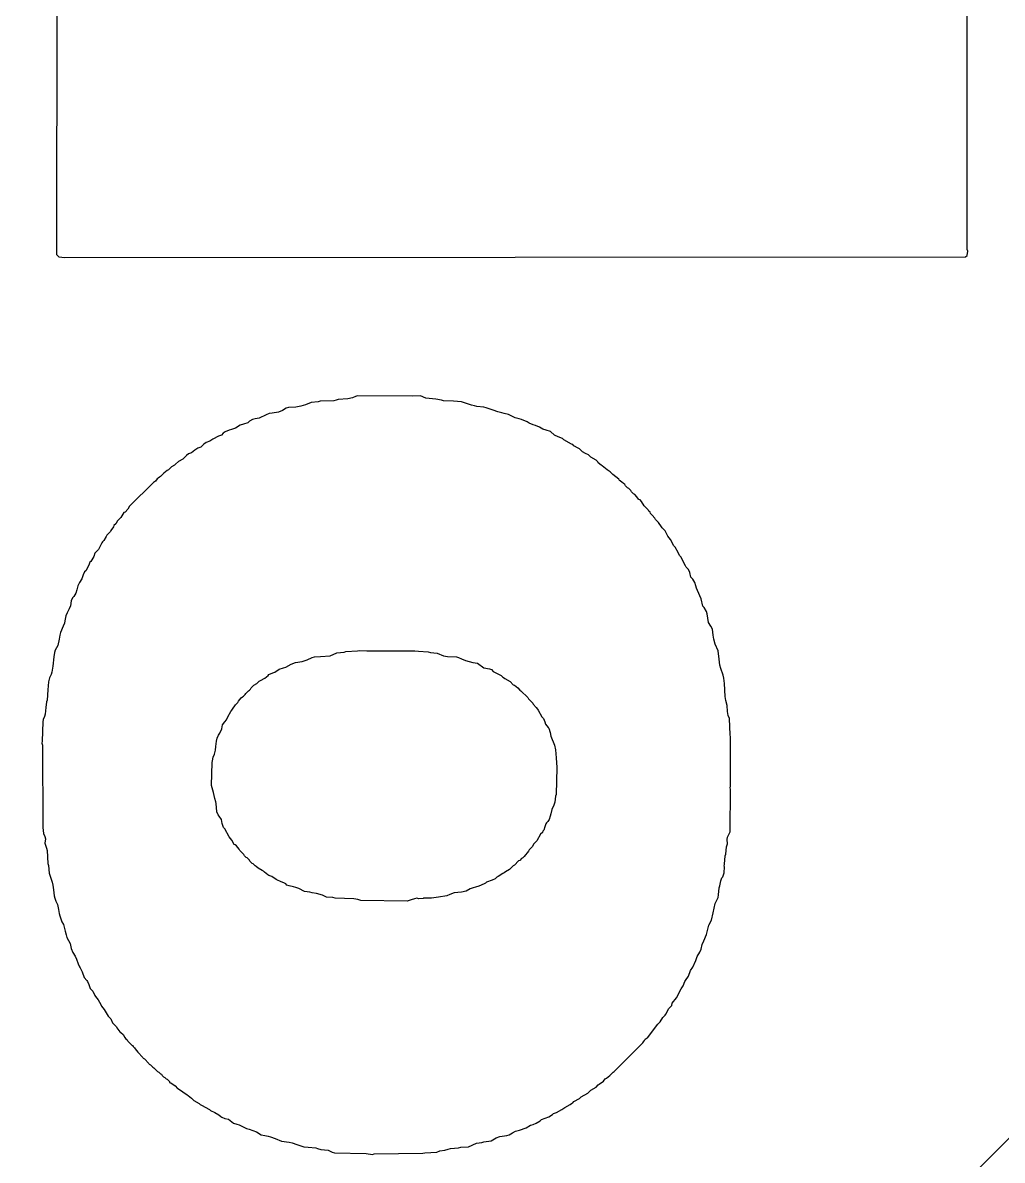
# Model space of a CAD drawing. Header units: inches. Extents: x -0.8 to 12, y -0.1 to 3.7.
# Drawn here: x 0.2305 to 0.3146, y 1.437 to 1.5346 of the extents above; entities that cross this region are included whole.
import ezdxf

# ---------------------------------------------------------------- set-up
doc = ezdxf.new("R2010")
doc.units = ezdxf.units.IN
doc.header["$MEASUREMENT"] = 0
doc.layers.add('Bottom Overlay', color=54, linetype='Continuous')
doc.layers.add('Top Layer', color=1, linetype='Continuous')

msp = doc.modelspace()

# ---------------------------------------------------------------- linework, layer by layer
at = {"layer": 'Bottom Overlay'}
for p, q in [((0.233473, 1.537522), (0.233447, 1.514719)), ((0.311619, 1.515158), (0.311619, 1.536902)), ((0.233447, 1.514719), (0.233654, 1.514512)), ((0.31167, 1.515003), (0.311619, 1.515158)), ((0.311619, 1.514641), (0.31167, 1.515003)), ((0.233654, 1.514512), (0.23417, 1.514461)), ((0.23417, 1.514461), (0.311489, 1.514512)), ((0.311489, 1.514512), (0.311619, 1.514641)), ((0.255295, 1.502013), (0.25483, 1.501807)), ((0.255915, 1.502065), (0.255295, 1.502013)), ((0.25607, 1.502117), (0.255915, 1.502065)), ((0.257258, 1.502168), (0.25607, 1.502117)), ((0.257464, 1.50222), (0.257258, 1.502168)), ((0.257619, 1.502271), (0.257464, 1.50222)), ((0.258446, 1.502323), (0.257619, 1.502271)), ((0.258859, 1.502427), (0.258446, 1.502323)), ((0.259117, 1.50253), (0.258859, 1.502427)), ((0.259272, 1.502581), (0.259117, 1.50253)), ((0.263998, 1.502556), (0.259272, 1.502581)), ((0.264695, 1.502581), (0.263998, 1.502556)), ((0.26516, 1.502375), (0.264695, 1.502581)), ((0.266012, 1.502297), (0.26516, 1.502375)), ((0.266503, 1.50222), (0.266012, 1.502297)), ((0.266658, 1.502168), (0.266503, 1.50222)), ((0.267536, 1.502117), (0.266658, 1.502168)), ((0.268207, 1.502065), (0.267536, 1.502117)), ((0.268646, 1.501936), (0.268207, 1.502065)), ((0.251705, 1.501058), (0.251447, 1.500954)), ((0.251964, 1.501109), (0.251705, 1.501058)), ((0.252506, 1.501187), (0.251964, 1.501109)), ((0.252842, 1.501316), (0.252506, 1.501187)), ((0.253151, 1.501523), (0.252842, 1.501316)), ((0.253358, 1.501574), (0.253151, 1.501523)), ((0.253978, 1.501626), (0.253358, 1.501574)), ((0.254417, 1.501703), (0.253978, 1.501626)), ((0.25483, 1.501807), (0.254417, 1.501703)), ((0.26906, 1.501781), (0.268646, 1.501936)), ((0.269318, 1.501729), (0.26906, 1.501781)), ((0.269524, 1.501678), (0.269318, 1.501729)), ((0.270118, 1.5016), (0.269524, 1.501678)), ((0.270325, 1.501548), (0.270118, 1.5016)), ((0.270919, 1.501368), (0.270325, 1.501548)), ((0.271332, 1.501213), (0.270919, 1.501368)), ((0.271668, 1.501135), (0.271332, 1.501213)), ((0.271874, 1.501084), (0.271668, 1.501135)), ((0.272236, 1.50098), (0.271874, 1.501084)), ((0.27283, 1.500696), (0.272236, 1.50098)), ((0.249226, 1.500076), (0.248813, 1.499818)), ((0.24951, 1.500154), (0.249226, 1.500076)), ((0.249872, 1.500257), (0.24951, 1.500154)), ((0.250027, 1.500412), (0.249872, 1.500257)), ((0.250285, 1.500567), (0.250027, 1.500412)), ((0.250492, 1.500619), (0.250285, 1.500567)), ((0.250853, 1.50067), (0.250492, 1.500619)), ((0.251447, 1.500954), (0.250853, 1.50067)), ((0.273166, 1.500619), (0.27283, 1.500696)), ((0.273372, 1.500567), (0.273166, 1.500619)), ((0.273837, 1.50036), (0.273372, 1.500567)), ((0.27394, 1.500309), (0.273837, 1.50036)), ((0.274018, 1.500231), (0.27394, 1.500309)), ((0.274354, 1.500102), (0.274018, 1.500231)), ((0.27456, 1.500051), (0.274354, 1.500102)), ((0.274922, 1.499896), (0.27456, 1.500051)), ((0.247341, 1.499121), (0.246876, 1.498863)), ((0.247599, 1.499224), (0.247341, 1.499121)), ((0.247754, 1.499379), (0.247599, 1.499224)), ((0.247935, 1.499508), (0.247754, 1.499379)), ((0.248271, 1.499637), (0.247935, 1.499508)), ((0.248477, 1.499689), (0.248271, 1.499637)), ((0.248813, 1.499818), (0.248477, 1.499689)), ((0.275206, 1.499715), (0.274922, 1.499896)), ((0.27549, 1.499637), (0.275206, 1.499715)), ((0.275851, 1.499534), (0.27549, 1.499637)), ((0.276187, 1.499198), (0.275851, 1.499534)), ((0.276523, 1.499069), (0.276187, 1.499198)), ((0.276884, 1.498914), (0.276523, 1.499069)), ((0.245585, 1.498088), (0.245327, 1.497933)), ((0.245843, 1.498191), (0.245585, 1.498088)), ((0.246101, 1.498449), (0.245843, 1.498191)), ((0.246282, 1.498579), (0.246101, 1.498449)), ((0.246618, 1.498708), (0.246282, 1.498579)), ((0.246876, 1.498863), (0.246618, 1.498708)), ((0.276988, 1.498811), (0.276884, 1.498914)), ((0.277659, 1.498449), (0.276988, 1.498811)), ((0.277762, 1.498398), (0.277659, 1.498449)), ((0.277866, 1.498295), (0.277762, 1.498398)), ((0.278227, 1.498088), (0.277866, 1.498295)), ((0.278331, 1.498036), (0.278227, 1.498088)), ((0.244294, 1.497158), (0.243932, 1.496952)), ((0.244604, 1.497468), (0.244294, 1.497158)), ((0.244784, 1.497597), (0.244604, 1.497468)), ((0.245043, 1.497701), (0.244784, 1.497597)), ((0.245327, 1.497933), (0.245043, 1.497701)), ((0.278589, 1.497778), (0.278331, 1.498036)), ((0.278847, 1.497623), (0.278589, 1.497778)), ((0.279105, 1.49752), (0.278847, 1.497623)), ((0.279312, 1.497313), (0.279105, 1.49752)), ((0.279777, 1.497055), (0.279312, 1.497313)), ((0.242951, 1.496177), (0.242667, 1.495945)), ((0.243054, 1.496229), (0.242951, 1.496177)), ((0.243312, 1.496487), (0.243054, 1.496229)), ((0.243571, 1.496642), (0.243312, 1.496487)), ((0.243648, 1.496719), (0.243571, 1.496642)), ((0.243932, 1.496952), (0.243648, 1.496719)), ((0.279906, 1.496926), (0.279777, 1.497055)), ((0.279958, 1.496822), (0.279906, 1.496926)), ((0.28019, 1.496642), (0.279958, 1.496822)), ((0.280293, 1.49659), (0.28019, 1.496642)), ((0.280422, 1.496461), (0.280293, 1.49659)), ((0.280706, 1.496229), (0.280422, 1.496461)), ((0.280965, 1.496074), (0.280706, 1.496229)), ((0.241763, 1.495144), (0.239723, 1.493104)), ((0.241944, 1.495273), (0.241763, 1.495144)), ((0.242073, 1.495454), (0.241944, 1.495273)), ((0.242176, 1.495505), (0.242073, 1.495454)), ((0.242279, 1.495609), (0.242176, 1.495505)), ((0.242383, 1.49566), (0.242279, 1.495609)), ((0.242667, 1.495945), (0.242383, 1.49566)), ((0.281197, 1.495841), (0.280965, 1.496074)), ((0.281714, 1.495428), (0.281197, 1.495841)), ((0.281765, 1.495325), (0.281714, 1.495428)), ((0.281843, 1.495299), (0.281765, 1.495325)), ((0.281998, 1.495144), (0.281843, 1.495299)), ((0.282101, 1.495092), (0.281998, 1.495144)), ((0.28223, 1.494963), (0.282101, 1.495092)), ((0.282282, 1.49486), (0.28223, 1.494963)), ((0.282463, 1.494679), (0.282282, 1.49486)), ((0.282566, 1.494627), (0.282463, 1.494679)), ((0.282747, 1.494447), (0.282566, 1.494627)), ((0.282798, 1.494343), (0.282747, 1.494447)), ((0.282979, 1.494163), (0.282798, 1.494343)), ((0.283082, 1.494111), (0.282979, 1.494163)), ((0.283263, 1.49393), (0.283082, 1.494111)), ((0.283315, 1.493827), (0.283263, 1.49393)), ((0.283444, 1.493698), (0.283315, 1.493827)), ((0.283547, 1.493646), (0.283444, 1.493698)), ((0.283676, 1.493517), (0.283547, 1.493646)), ((0.283883, 1.493155), (0.283676, 1.493517)), ((0.239232, 1.492562), (0.238974, 1.492148)), ((0.239335, 1.492613), (0.239232, 1.492562)), ((0.239568, 1.492846), (0.239335, 1.492613)), ((0.239723, 1.493104), (0.239568, 1.492846)), ((0.284244, 1.492794), (0.283883, 1.493155)), ((0.284296, 1.492691), (0.284244, 1.492794)), ((0.284399, 1.492587), (0.284296, 1.492691)), ((0.284451, 1.492484), (0.284399, 1.492587)), ((0.28458, 1.492355), (0.284451, 1.492484)), ((0.284813, 1.492071), (0.28458, 1.492355)), ((0.238328, 1.491348), (0.238122, 1.491038)), ((0.23838, 1.491451), (0.238328, 1.491348)), ((0.238535, 1.491606), (0.23838, 1.491451)), ((0.23869, 1.491864), (0.238535, 1.491606)), ((0.238974, 1.492148), (0.23869, 1.491864)), ((0.284864, 1.491967), (0.284813, 1.492071)), ((0.285122, 1.491709), (0.284864, 1.491967)), ((0.285381, 1.491348), (0.285122, 1.491709)), ((0.285432, 1.491244), (0.285381, 1.491348)), ((0.285691, 1.490986), (0.285432, 1.491244)), ((0.237708, 1.490521), (0.237502, 1.49016)), ((0.23776, 1.490625), (0.237708, 1.490521)), ((0.23807, 1.490935), (0.23776, 1.490625)), ((0.238122, 1.491038), (0.23807, 1.490935)), ((0.285923, 1.490547), (0.285691, 1.490986)), ((0.286155, 1.490263), (0.285923, 1.490547)), ((0.28631, 1.490005), (0.286155, 1.490263)), ((0.237037, 1.489385), (0.236727, 1.489075)), ((0.237347, 1.489953), (0.237037, 1.489385)), ((0.237399, 1.490056), (0.237347, 1.489953)), ((0.237502, 1.49016), (0.237399, 1.490056)), ((0.286414, 1.489747), (0.28631, 1.490005)), ((0.286569, 1.489592), (0.286414, 1.489747)), ((0.286827, 1.489127), (0.286569, 1.489592)), ((0.236314, 1.4883), (0.23621, 1.488042)), ((0.236391, 1.488378), (0.236314, 1.4883)), ((0.23665, 1.488791), (0.236391, 1.488378)), ((0.236727, 1.489075), (0.23665, 1.488791)), ((0.28693, 1.488868), (0.286827, 1.489127)), ((0.287033, 1.488765), (0.28693, 1.488868)), ((0.287447, 1.48799), (0.287033, 1.488765)), ((0.235849, 1.487474), (0.235746, 1.487216)), ((0.235952, 1.487577), (0.235849, 1.487474)), ((0.23621, 1.488042), (0.235952, 1.487577)), ((0.287498, 1.487887), (0.287447, 1.48799)), ((0.287705, 1.487681), (0.287498, 1.487887)), ((0.287808, 1.487422), (0.287705, 1.487681)), ((0.287911, 1.487009), (0.287808, 1.487422)), ((0.23541, 1.48657), (0.235281, 1.486286)), ((0.235617, 1.48688), (0.23541, 1.48657)), ((0.235746, 1.487216), (0.235617, 1.48688)), ((0.288066, 1.486854), (0.287911, 1.487009)), ((0.288247, 1.48657), (0.288066, 1.486854)), ((0.288325, 1.486286), (0.288247, 1.48657)), ((0.234919, 1.485356), (0.234816, 1.485253)), ((0.2351, 1.48564), (0.234919, 1.485356)), ((0.235178, 1.485925), (0.2351, 1.48564)), ((0.235281, 1.486286), (0.235178, 1.485925)), ((0.288376, 1.486079), (0.288325, 1.486286)), ((0.288686, 1.485408), (0.288376, 1.486079)), ((0.288789, 1.48515), (0.288686, 1.485408)), ((0.234635, 1.484556), (0.234532, 1.484298)), ((0.234713, 1.484995), (0.234635, 1.484556)), ((0.234816, 1.485253), (0.234713, 1.484995)), ((0.288944, 1.48453), (0.288789, 1.48515)), ((0.289048, 1.484427), (0.288944, 1.48453)), ((0.289254, 1.484065), (0.289048, 1.484427)), ((0.234248, 1.483704), (0.23417, 1.483265)), ((0.234351, 1.483962), (0.234248, 1.483704)), ((0.234532, 1.484298), (0.234351, 1.483962)), ((0.289306, 1.483858), (0.289254, 1.484065)), ((0.289409, 1.483135), (0.289306, 1.483858)), ((0.234015, 1.4828), (0.233783, 1.482257)), ((0.234119, 1.483058), (0.234015, 1.4828)), ((0.23417, 1.483265), (0.234119, 1.483058)), ((0.289616, 1.482826), (0.289409, 1.483135)), ((0.289771, 1.482567), (0.289616, 1.482826)), ((0.289822, 1.482051), (0.289771, 1.482567)), ((0.23368, 1.481689), (0.233551, 1.481147)), ((0.233731, 1.482051), (0.23368, 1.481689)), ((0.233783, 1.482257), (0.233731, 1.482051)), ((0.289874, 1.481689), (0.289822, 1.482051)), ((0.289977, 1.481276), (0.289874, 1.481689)), ((0.233266, 1.480553), (0.233215, 1.480191)), ((0.233318, 1.48076), (0.233266, 1.480553)), ((0.233551, 1.481147), (0.233318, 1.48076)), ((0.256948, 1.480269), (0.257516, 1.480527)), ((0.257516, 1.480527), (0.258136, 1.480579)), ((0.258136, 1.480579), (0.258291, 1.48063)), ((0.258291, 1.48063), (0.259272, 1.480682)), ((0.259272, 1.480682), (0.259427, 1.480734)), ((0.259427, 1.480734), (0.260098, 1.480682)), ((0.260098, 1.480682), (0.264205, 1.480708)), ((0.264205, 1.480708), (0.264514, 1.480656)), ((0.264514, 1.480656), (0.265341, 1.480605)), ((0.265341, 1.480605), (0.265547, 1.480553)), ((0.265547, 1.480553), (0.266116, 1.480501)), ((0.266116, 1.480501), (0.266658, 1.480269)), ((0.290236, 1.480708), (0.289977, 1.481276)), ((0.290339, 1.479985), (0.290236, 1.480708)), ((0.233215, 1.480191), (0.233137, 1.479391)), ((0.253126, 1.479288), (0.25359, 1.479546)), ((0.25359, 1.479546), (0.253952, 1.479701)), ((0.253952, 1.479701), (0.254546, 1.479778)), ((0.254546, 1.479778), (0.254959, 1.479933)), ((0.254959, 1.479933), (0.255398, 1.480114)), ((0.255398, 1.480114), (0.255605, 1.480166)), ((0.255605, 1.480166), (0.256121, 1.480217)), ((0.256121, 1.480217), (0.256948, 1.480269)), ((0.266658, 1.480269), (0.267019, 1.480217)), ((0.267019, 1.480217), (0.267794, 1.480166)), ((0.267794, 1.480166), (0.267949, 1.480114)), ((0.267949, 1.480114), (0.268207, 1.480011)), ((0.268207, 1.480011), (0.268569, 1.479856)), ((0.268569, 1.479856), (0.269189, 1.479701)), ((0.269189, 1.479701), (0.269576, 1.479623)), ((0.269576, 1.479623), (0.270118, 1.479236)), ((0.290391, 1.479468), (0.290339, 1.479985)), ((0.232983, 1.478668), (0.232853, 1.478384)), ((0.233034, 1.478874), (0.232983, 1.478668)), ((0.233137, 1.479391), (0.233034, 1.478874)), ((0.251318, 1.478358), (0.251602, 1.47859)), ((0.251602, 1.47859), (0.25168, 1.478668)), ((0.25168, 1.478668), (0.252015, 1.478797)), ((0.252015, 1.478797), (0.252196, 1.478874)), ((0.252196, 1.478874), (0.252558, 1.479133)), ((0.252558, 1.479133), (0.252919, 1.479236)), ((0.252919, 1.479236), (0.253126, 1.479288)), ((0.270118, 1.479236), (0.270609, 1.479159)), ((0.270609, 1.479159), (0.27079, 1.479081)), ((0.27079, 1.479081), (0.270945, 1.478926)), ((0.270945, 1.478926), (0.271048, 1.478874)), ((0.271048, 1.478874), (0.271616, 1.478565)), ((0.271616, 1.478565), (0.271719, 1.478461)), ((0.290468, 1.479184), (0.290391, 1.479468)), ((0.290675, 1.478616), (0.290468, 1.479184)), ((0.290726, 1.478358), (0.290675, 1.478616)), ((0.23275, 1.478022), (0.232698, 1.477351)), ((0.232853, 1.478384), (0.23275, 1.478022)), ((0.250156, 1.477506), (0.250388, 1.477738)), ((0.250388, 1.477738), (0.250646, 1.477893)), ((0.250646, 1.477893), (0.250853, 1.4781)), ((0.250853, 1.4781), (0.250956, 1.478151)), ((0.250956, 1.478151), (0.251318, 1.478358)), ((0.271719, 1.478461), (0.271823, 1.478409)), ((0.271823, 1.478409), (0.271926, 1.478306)), ((0.271926, 1.478306), (0.272391, 1.478048)), ((0.272391, 1.478048), (0.272649, 1.47779)), ((0.272649, 1.47779), (0.272752, 1.477738)), ((0.272752, 1.477738), (0.273037, 1.477506)), ((0.290778, 1.477893), (0.290726, 1.478358)), ((0.290855, 1.476783), (0.290778, 1.477893)), ((0.232698, 1.477351), (0.232647, 1.476473)), ((0.249071, 1.476369), (0.249304, 1.476654)), ((0.249304, 1.476654), (0.249407, 1.476757)), ((0.249407, 1.476757), (0.24951, 1.476808)), ((0.24951, 1.476808), (0.249639, 1.476938)), ((0.249639, 1.476938), (0.249691, 1.477041)), ((0.249691, 1.477041), (0.249923, 1.477273)), ((0.249923, 1.477273), (0.250027, 1.477325)), ((0.250027, 1.477325), (0.250104, 1.477402)), ((0.250104, 1.477402), (0.250156, 1.477506)), ((0.273037, 1.477506), (0.273217, 1.477325)), ((0.273217, 1.477325), (0.273321, 1.477273)), ((0.273321, 1.477273), (0.273915, 1.476679)), ((0.273915, 1.476679), (0.273966, 1.476576)), ((0.273966, 1.476576), (0.274328, 1.476214)), ((0.290907, 1.476421), (0.290855, 1.476783)), ((0.232518, 1.475827), (0.232466, 1.475259)), ((0.232595, 1.476318), (0.232518, 1.475827)), ((0.232647, 1.476473), (0.232595, 1.476318)), ((0.2484, 1.475491), (0.248503, 1.475595)), ((0.248503, 1.475595), (0.248555, 1.475698)), ((0.248555, 1.475698), (0.248813, 1.47606)), ((0.248813, 1.47606), (0.24902, 1.476266)), ((0.24902, 1.476266), (0.249071, 1.476369)), ((0.274328, 1.476214), (0.274379, 1.476111)), ((0.274379, 1.476111), (0.274612, 1.475827)), ((0.274612, 1.475827), (0.274741, 1.475698)), ((0.274741, 1.475698), (0.274793, 1.475595)), ((0.274793, 1.475595), (0.275103, 1.475027)), ((0.291011, 1.476008), (0.290907, 1.476421)), ((0.291062, 1.475491), (0.291011, 1.476008)), ((0.232311, 1.474794), (0.232259, 1.474587)), ((0.232414, 1.475052), (0.232311, 1.474794)), ((0.232466, 1.475259), (0.232414, 1.475052)), ((0.247702, 1.474329), (0.247883, 1.474613)), ((0.247883, 1.474613), (0.248038, 1.474768)), ((0.248038, 1.474768), (0.248141, 1.475027)), ((0.248141, 1.475027), (0.2484, 1.475491)), ((0.275103, 1.475027), (0.275257, 1.474872)), ((0.275257, 1.474872), (0.275361, 1.474613)), ((0.275361, 1.474613), (0.275412, 1.474407)), ((0.291114, 1.47513), (0.291062, 1.475491)), ((0.291217, 1.474872), (0.291114, 1.47513)), ((0.291269, 1.473477), (0.291217, 1.474872)), ((0.232259, 1.474587), (0.232208, 1.472935)), ((0.247418, 1.473529), (0.24747, 1.473632)), ((0.24747, 1.473632), (0.247625, 1.473993)), ((0.247625, 1.473993), (0.247702, 1.474329)), ((0.275412, 1.474407), (0.275645, 1.474123)), ((0.275645, 1.474123), (0.275722, 1.474045)), ((0.275722, 1.474045), (0.275826, 1.473684)), ((0.275826, 1.473684), (0.275877, 1.473374)), ((0.232208, 1.472935), (0.232182, 1.472754)), ((0.232182, 1.472754), (0.232234, 1.472599)), ((0.247134, 1.47247), (0.247186, 1.472935)), ((0.247186, 1.472935), (0.247238, 1.473193)), ((0.247238, 1.473193), (0.247341, 1.473451)), ((0.247341, 1.473451), (0.247418, 1.473529)), ((0.275877, 1.473374), (0.276187, 1.472599)), ((0.29132, 1.473322), (0.291269, 1.473477)), ((0.291295, 1.470817), (0.29132, 1.473322)), ((0.232234, 1.472599), (0.232259, 1.465549)), ((0.246902, 1.471566), (0.247005, 1.471824)), ((0.247005, 1.471824), (0.247083, 1.47216)), ((0.247083, 1.47216), (0.247134, 1.47247)), ((0.276187, 1.472599), (0.27629, 1.472186)), ((0.27629, 1.472186), (0.276342, 1.471514)), ((0.246747, 1.469138), (0.246799, 1.471101)), ((0.246799, 1.471101), (0.24685, 1.471256)), ((0.24685, 1.471256), (0.246902, 1.471566)), ((0.276342, 1.471514), (0.276394, 1.470688)), ((0.29132, 1.469087), (0.291295, 1.470817)), ((0.276394, 1.470688), (0.276342, 1.468364)), ((0.246928, 1.468544), (0.246747, 1.469138)), ((0.291269, 1.468932), (0.29132, 1.469087)), ((0.29132, 1.468829), (0.291269, 1.468932)), ((0.291269, 1.465162), (0.29132, 1.468829)), ((0.247031, 1.468028), (0.246928, 1.468544)), ((0.247109, 1.467744), (0.247031, 1.468028)), ((0.27629, 1.468209), (0.276239, 1.467692)), ((0.276342, 1.468364), (0.27629, 1.468209)), ((0.24716, 1.467589), (0.247109, 1.467744)), ((0.247212, 1.466866), (0.24716, 1.467589)), ((0.247315, 1.466608), (0.247212, 1.466866)), ((0.275981, 1.467073), (0.275877, 1.466711)), ((0.276135, 1.467434), (0.275981, 1.467073)), ((0.276239, 1.467692), (0.276135, 1.467434)), ((0.247418, 1.466504), (0.247315, 1.466608)), ((0.247599, 1.46622), (0.247418, 1.466504)), ((0.247677, 1.465885), (0.247599, 1.46622)), ((0.24778, 1.465523), (0.247677, 1.465885)), ((0.275464, 1.465833), (0.275361, 1.465575)), ((0.275516, 1.465936), (0.275464, 1.465833)), ((0.275619, 1.466039), (0.275516, 1.465936)), ((0.275748, 1.46622), (0.275619, 1.466039)), ((0.275826, 1.466504), (0.275748, 1.46622)), ((0.275877, 1.466711), (0.275826, 1.466504)), ((0.232259, 1.465549), (0.232285, 1.465523)), ((0.232285, 1.465523), (0.232337, 1.465007)), ((0.232337, 1.465007), (0.23244, 1.464748)), ((0.247883, 1.46542), (0.24778, 1.465523)), ((0.248271, 1.464722), (0.247883, 1.46542)), ((0.274999, 1.464955), (0.274689, 1.464387)), ((0.275154, 1.46511), (0.274999, 1.464955)), ((0.275206, 1.465213), (0.275154, 1.46511)), ((0.275283, 1.465291), (0.275206, 1.465213)), ((0.275361, 1.465575), (0.275283, 1.465291)), ((0.291062, 1.464697), (0.291269, 1.465162)), ((0.23244, 1.464748), (0.232492, 1.464542)), ((0.232492, 1.464542), (0.23244, 1.46418)), ((0.23244, 1.46418), (0.232492, 1.464025)), ((0.232492, 1.464025), (0.232595, 1.463767)), ((0.248503, 1.464438), (0.248271, 1.464722)), ((0.24871, 1.464077), (0.248503, 1.464438)), ((0.248787, 1.464051), (0.24871, 1.464077)), ((0.24889, 1.463948), (0.248787, 1.464051)), ((0.249123, 1.463664), (0.24889, 1.463948)), ((0.274276, 1.46387), (0.274018, 1.463612)), ((0.274431, 1.464128), (0.274276, 1.46387)), ((0.274689, 1.464387), (0.274431, 1.464128)), ((0.290907, 1.463251), (0.290959, 1.46387)), ((0.290959, 1.46387), (0.291062, 1.464128)), ((0.291011, 1.46449), (0.291062, 1.464697)), ((0.291062, 1.464128), (0.291011, 1.46449)), ((0.232595, 1.463767), (0.232647, 1.46356)), ((0.232647, 1.46356), (0.232698, 1.462424)), ((0.249174, 1.46356), (0.249123, 1.463664)), ((0.249536, 1.463199), (0.249174, 1.46356)), ((0.249588, 1.463096), (0.249536, 1.463199)), ((0.249717, 1.462966), (0.249588, 1.463096)), ((0.24982, 1.462915), (0.249717, 1.462966)), ((0.250001, 1.462734), (0.24982, 1.462915)), ((0.273475, 1.462915), (0.273372, 1.462863)), ((0.273605, 1.463044), (0.273475, 1.462915)), ((0.273966, 1.463509), (0.273605, 1.463044)), ((0.274018, 1.463612), (0.273966, 1.463509)), ((0.290804, 1.462372), (0.290855, 1.463096)), ((0.290855, 1.463096), (0.290907, 1.463251)), ((0.232698, 1.462424), (0.23275, 1.462269)), ((0.23275, 1.462269), (0.232802, 1.461598)), ((0.250053, 1.462631), (0.250001, 1.462734)), ((0.250233, 1.46245), (0.250053, 1.462631)), ((0.250337, 1.462398), (0.250233, 1.46245)), ((0.250492, 1.462243), (0.250337, 1.462398)), ((0.250595, 1.462192), (0.250492, 1.462243)), ((0.25075, 1.462037), (0.250595, 1.462192)), ((0.251111, 1.46183), (0.25075, 1.462037)), ((0.272339, 1.461933), (0.271978, 1.461727)), ((0.272649, 1.462243), (0.272339, 1.461933)), ((0.272752, 1.462295), (0.272649, 1.462243)), ((0.273114, 1.462657), (0.272752, 1.462295)), ((0.273217, 1.462708), (0.273114, 1.462657)), ((0.273372, 1.462863), (0.273217, 1.462708)), ((0.290752, 1.462217), (0.290804, 1.462372)), ((0.290778, 1.46214), (0.290752, 1.462217)), ((0.290752, 1.461649), (0.290778, 1.46214)), ((0.232802, 1.461598), (0.232905, 1.461339)), ((0.232905, 1.461339), (0.233086, 1.460849)), ((0.251215, 1.461779), (0.251111, 1.46183)), ((0.251292, 1.461701), (0.251215, 1.461779)), ((0.251576, 1.461469), (0.251292, 1.461701)), ((0.25168, 1.461417), (0.251576, 1.461469)), ((0.251938, 1.461314), (0.25168, 1.461417)), ((0.252299, 1.461055), (0.251938, 1.461314)), ((0.252403, 1.461004), (0.252299, 1.461055)), ((0.252661, 1.4609), (0.252403, 1.461004)), ((0.270841, 1.461004), (0.270351, 1.460823)), ((0.2711, 1.461107), (0.270841, 1.461004)), ((0.271255, 1.461262), (0.2711, 1.461107)), ((0.271358, 1.461314), (0.271255, 1.461262)), ((0.271771, 1.461572), (0.271358, 1.461314)), ((0.271874, 1.461623), (0.271771, 1.461572)), ((0.271978, 1.461727), (0.271874, 1.461623)), ((0.290391, 1.460513), (0.290468, 1.460952)), ((0.290468, 1.460952), (0.290571, 1.46121)), ((0.290571, 1.46121), (0.290649, 1.461288)), ((0.290649, 1.461288), (0.290752, 1.461649)), ((0.233086, 1.460849), (0.233137, 1.46059)), ((0.233137, 1.46059), (0.233189, 1.460177)), ((0.233189, 1.460177), (0.233241, 1.459661)), ((0.253022, 1.460746), (0.252661, 1.4609)), ((0.253126, 1.460694), (0.253022, 1.460746)), ((0.253229, 1.46059), (0.253126, 1.460694)), ((0.25341, 1.460513), (0.253229, 1.46059)), ((0.253797, 1.460436), (0.25341, 1.460513)), ((0.254004, 1.460384), (0.253797, 1.460436)), ((0.254262, 1.460281), (0.254004, 1.460384)), ((0.254727, 1.460022), (0.254262, 1.460281)), ((0.255192, 1.459971), (0.254727, 1.460022)), ((0.255398, 1.459919), (0.255192, 1.459971)), ((0.268207, 1.459971), (0.267587, 1.459919)), ((0.26862, 1.460074), (0.268207, 1.459971)), ((0.268956, 1.460255), (0.26862, 1.460074)), ((0.269215, 1.460358), (0.268956, 1.460255)), ((0.269421, 1.46041), (0.269215, 1.460358)), ((0.269705, 1.460487), (0.269421, 1.46041)), ((0.27017, 1.460694), (0.269705, 1.460487)), ((0.270273, 1.460746), (0.27017, 1.460694)), ((0.270351, 1.460823), (0.270273, 1.460746)), ((0.290287, 1.459738), (0.290339, 1.460358)), ((0.290339, 1.460358), (0.290391, 1.460513)), ((0.233241, 1.459661), (0.233292, 1.459454)), ((0.233292, 1.459454), (0.233396, 1.459196)), ((0.233396, 1.459196), (0.233525, 1.458912)), ((0.25576, 1.459867), (0.255398, 1.459919)), ((0.256276, 1.459712), (0.25576, 1.459867)), ((0.256638, 1.459558), (0.256276, 1.459712)), ((0.257154, 1.459506), (0.256638, 1.459558)), ((0.257361, 1.459454), (0.257154, 1.459506)), ((0.258962, 1.459403), (0.257361, 1.459454)), ((0.259324, 1.459351), (0.258962, 1.459403)), ((0.259582, 1.459248), (0.259324, 1.459351)), ((0.263559, 1.459196), (0.259582, 1.459248)), ((0.263895, 1.459325), (0.263559, 1.459196)), ((0.264179, 1.459403), (0.263895, 1.459325)), ((0.264385, 1.459454), (0.264179, 1.459403)), ((0.26454, 1.459403), (0.264385, 1.459454)), ((0.264928, 1.459428), (0.26454, 1.459403)), ((0.264953, 1.459454), (0.264928, 1.459428)), ((0.265625, 1.459454), (0.264953, 1.459454)), ((0.266245, 1.459558), (0.265625, 1.459454)), ((0.266968, 1.459661), (0.266245, 1.459558)), ((0.267226, 1.459764), (0.266968, 1.459661)), ((0.267587, 1.459919), (0.267226, 1.459764)), ((0.289822, 1.458189), (0.290003, 1.458989)), ((0.290003, 1.458989), (0.290236, 1.459532)), ((0.290236, 1.459532), (0.290287, 1.459738)), ((0.233525, 1.458912), (0.233628, 1.458499)), ((0.233628, 1.458499), (0.23368, 1.458137)), ((0.23368, 1.458137), (0.233731, 1.457931)), ((0.289668, 1.457569), (0.289822, 1.458189)), ((0.233731, 1.457931), (0.233912, 1.45744)), ((0.233912, 1.45744), (0.234041, 1.457207)), ((0.234041, 1.457207), (0.234145, 1.456846)), ((0.289254, 1.45633), (0.289435, 1.45713)), ((0.289435, 1.45713), (0.289668, 1.457569)), ((0.234145, 1.456846), (0.234196, 1.456639)), ((0.234196, 1.456639), (0.234274, 1.456304)), ((0.234274, 1.456304), (0.234325, 1.456097)), ((0.234325, 1.456097), (0.234609, 1.455555)), ((0.289022, 1.455787), (0.289254, 1.45633)), ((0.234609, 1.455555), (0.234713, 1.455142)), ((0.234713, 1.455142), (0.234842, 1.454806)), ((0.288686, 1.454832), (0.288789, 1.45509)), ((0.288789, 1.45509), (0.288867, 1.455477)), ((0.288867, 1.455477), (0.289022, 1.455787)), ((0.234842, 1.454806), (0.235048, 1.454496)), ((0.235048, 1.454496), (0.235152, 1.454238)), ((0.235152, 1.454238), (0.235307, 1.453825)), ((0.288066, 1.45354), (0.288325, 1.454109)), ((0.288325, 1.454109), (0.288454, 1.454444)), ((0.288454, 1.454444), (0.288686, 1.454832)), ((0.235307, 1.453825), (0.23541, 1.453566)), ((0.23541, 1.453566), (0.235487, 1.453489)), ((0.235487, 1.453489), (0.235642, 1.453127)), ((0.235642, 1.453127), (0.235823, 1.452637)), ((0.287705, 1.452766), (0.287886, 1.453256)), ((0.287886, 1.453256), (0.288066, 1.45354)), ((0.235823, 1.452637), (0.236056, 1.452404)), ((0.236056, 1.452404), (0.236107, 1.452301)), ((0.236107, 1.452301), (0.23621, 1.452043)), ((0.28724, 1.451939), (0.287395, 1.452301)), ((0.287395, 1.452301), (0.287447, 1.452404)), ((0.287447, 1.452404), (0.287705, 1.452766)), ((0.23621, 1.452043), (0.23634, 1.451707)), ((0.23634, 1.451707), (0.236572, 1.451474)), ((0.236572, 1.451474), (0.236727, 1.451113)), ((0.286672, 1.450906), (0.287085, 1.451681)), ((0.287085, 1.451681), (0.28724, 1.451939)), ((0.236727, 1.451113), (0.236779, 1.45101)), ((0.236779, 1.45101), (0.237011, 1.450725)), ((0.237011, 1.450725), (0.237243, 1.450338)), ((0.237243, 1.450338), (0.237295, 1.450183)), ((0.286, 1.449977), (0.286259, 1.450235)), ((0.286259, 1.450235), (0.28631, 1.450441)), ((0.28631, 1.450441), (0.286672, 1.450906)), ((0.237295, 1.450183), (0.237528, 1.449899)), ((0.237528, 1.449899), (0.237889, 1.449331)), ((0.237889, 1.449331), (0.238122, 1.449099)), ((0.285484, 1.449202), (0.285691, 1.449409)), ((0.285691, 1.449409), (0.285742, 1.449512)), ((0.285742, 1.449512), (0.286, 1.449977)), ((0.238122, 1.449099), (0.238251, 1.448763)), ((0.238251, 1.448763), (0.238586, 1.448427)), ((0.238586, 1.448427), (0.238638, 1.448324)), ((0.238638, 1.448324), (0.238871, 1.447988)), ((0.284348, 1.447704), (0.285071, 1.448634)), ((0.285071, 1.448634), (0.285277, 1.44884)), ((0.285277, 1.44884), (0.285484, 1.449202)), ((0.238871, 1.447988), (0.238974, 1.447936)), ((0.238974, 1.447936), (0.239155, 1.447756)), ((0.239155, 1.447756), (0.23931, 1.447497)), ((0.23931, 1.447497), (0.239439, 1.447317)), ((0.239439, 1.447317), (0.239516, 1.447291)), ((0.239516, 1.447291), (0.239568, 1.447188)), ((0.283934, 1.447239), (0.283986, 1.447342)), ((0.283986, 1.447342), (0.284064, 1.44742)), ((0.284064, 1.44742), (0.284167, 1.447472)), ((0.284167, 1.447472), (0.284296, 1.447601)), ((0.284296, 1.447601), (0.284348, 1.447704)), ((0.239568, 1.447188), (0.239903, 1.446852)), ((0.239903, 1.446852), (0.239981, 1.446826)), ((0.239981, 1.446826), (0.240033, 1.446723)), ((0.240033, 1.446723), (0.240136, 1.446619)), ((0.240136, 1.446619), (0.240187, 1.446516)), ((0.240187, 1.446516), (0.24042, 1.446232)), ((0.281326, 1.444579), (0.28378, 1.447033)), ((0.28378, 1.447033), (0.283831, 1.447136)), ((0.283831, 1.447136), (0.283934, 1.447239)), ((0.24042, 1.446232), (0.240859, 1.445793)), ((0.240859, 1.445793), (0.240885, 1.445715)), ((0.240885, 1.445715), (0.240988, 1.445664)), ((0.240988, 1.445664), (0.241375, 1.445277)), ((0.241375, 1.445277), (0.241401, 1.445199)), ((0.241401, 1.445199), (0.241505, 1.445147)), ((0.241505, 1.445147), (0.241711, 1.444941)), ((0.241711, 1.444941), (0.241814, 1.444889)), ((0.241814, 1.444889), (0.242124, 1.444579)), ((0.242124, 1.444579), (0.242228, 1.444528)), ((0.242228, 1.444528), (0.242383, 1.444373)), ((0.242383, 1.444373), (0.24246, 1.444347)), ((0.24246, 1.444347), (0.242512, 1.444244)), ((0.280939, 1.444244), (0.281223, 1.444528)), ((0.281223, 1.444528), (0.281326, 1.444579)), ((0.242512, 1.444244), (0.242641, 1.444114)), ((0.242641, 1.444114), (0.242744, 1.444063)), ((0.242744, 1.444063), (0.242847, 1.44396)), ((0.242847, 1.44396), (0.242951, 1.443908)), ((0.242951, 1.443908), (0.243132, 1.443727)), ((0.243132, 1.443727), (0.243157, 1.44365)), ((0.243157, 1.44365), (0.243261, 1.443598)), ((0.243261, 1.443598), (0.243622, 1.44334)), ((0.279777, 1.443236), (0.279932, 1.443443)), ((0.279932, 1.443443), (0.280035, 1.443495)), ((0.280035, 1.443495), (0.280396, 1.443753)), ((0.280396, 1.443753), (0.280552, 1.44396)), ((0.280552, 1.44396), (0.280655, 1.444011)), ((0.280655, 1.444011), (0.280939, 1.444244)), ((0.243622, 1.44334), (0.243829, 1.443133)), ((0.243829, 1.443133), (0.243932, 1.443081)), ((0.243932, 1.443081), (0.244655, 1.442565)), ((0.244655, 1.442565), (0.244758, 1.442513)), ((0.244758, 1.442513), (0.245043, 1.442281)), ((0.278331, 1.442255), (0.278485, 1.44241)), ((0.278485, 1.44241), (0.279054, 1.44272)), ((0.279054, 1.44272), (0.279312, 1.442978)), ((0.279312, 1.442978), (0.279777, 1.443236)), ((0.245043, 1.442281), (0.245223, 1.4421)), ((0.245223, 1.4421), (0.245688, 1.441842)), ((0.245688, 1.441842), (0.245791, 1.441739)), ((0.245791, 1.441739), (0.245895, 1.441687)), ((0.245895, 1.441687), (0.246566, 1.441325)), ((0.276833, 1.441325), (0.277091, 1.44148)), ((0.277091, 1.44148), (0.277556, 1.441739)), ((0.277556, 1.441739), (0.277659, 1.441842)), ((0.277659, 1.441842), (0.277762, 1.441893)), ((0.277762, 1.441893), (0.277866, 1.441997)), ((0.277866, 1.441997), (0.278331, 1.442255)), ((0.246566, 1.441325), (0.24667, 1.441222)), ((0.24667, 1.441222), (0.247031, 1.441067)), ((0.247031, 1.441067), (0.247393, 1.440861)), ((0.247393, 1.440861), (0.247548, 1.440705)), ((0.247548, 1.440705), (0.247651, 1.440654)), ((0.247651, 1.440654), (0.247909, 1.440551)), ((0.247909, 1.440551), (0.248219, 1.440499)), ((0.248219, 1.440499), (0.248503, 1.440266)), ((0.274973, 1.440344), (0.275077, 1.440447)), ((0.275077, 1.440447), (0.275722, 1.44068)), ((0.275722, 1.44068), (0.276032, 1.440886)), ((0.276032, 1.440886), (0.27611, 1.440964)), ((0.27611, 1.440964), (0.276368, 1.441067)), ((0.276368, 1.441067), (0.276833, 1.441325)), ((0.248503, 1.440266), (0.248632, 1.440137)), ((0.248632, 1.440137), (0.248916, 1.44006)), ((0.248916, 1.44006), (0.249123, 1.440008)), ((0.249123, 1.440008), (0.249769, 1.439673)), ((0.249769, 1.439673), (0.249975, 1.439621)), ((0.249975, 1.439621), (0.250621, 1.439388)), ((0.272597, 1.439311), (0.272856, 1.439466)), ((0.272856, 1.439466), (0.273191, 1.439543)), ((0.273191, 1.439543), (0.27376, 1.43975)), ((0.27376, 1.43975), (0.274147, 1.439982)), ((0.274147, 1.439982), (0.274354, 1.440034)), ((0.274354, 1.440034), (0.274612, 1.440137)), ((0.274612, 1.440137), (0.274973, 1.440344)), ((0.250621, 1.439388), (0.251008, 1.439156)), ((0.251008, 1.439156), (0.251344, 1.439079)), ((0.251344, 1.439079), (0.251602, 1.439027)), ((0.251602, 1.439027), (0.251809, 1.438975)), ((0.251809, 1.438975), (0.252222, 1.43882)), ((0.252222, 1.43882), (0.252764, 1.438588)), ((0.252764, 1.438588), (0.25341, 1.438511)), ((0.25341, 1.438511), (0.253668, 1.438459)), ((0.269498, 1.438433), (0.269963, 1.438485)), ((0.269963, 1.438485), (0.270118, 1.438536)), ((0.270118, 1.438536), (0.270764, 1.438614)), ((0.270764, 1.438614), (0.271177, 1.438872)), ((0.271177, 1.438872), (0.271513, 1.439001)), ((0.271513, 1.439001), (0.272107, 1.439079)), ((0.272107, 1.439079), (0.272313, 1.43913)), ((0.272313, 1.43913), (0.272597, 1.439311)), ((0.253668, 1.438459), (0.254081, 1.438304)), ((0.254081, 1.438304), (0.254675, 1.438123)), ((0.254675, 1.438123), (0.255037, 1.438071)), ((0.255037, 1.438071), (0.255708, 1.43802)), ((0.255708, 1.43802), (0.255863, 1.437968)), ((0.255863, 1.437968), (0.256147, 1.437891)), ((0.256147, 1.437891), (0.256767, 1.437839)), ((0.256767, 1.437839), (0.257103, 1.437658)), ((0.257103, 1.437658), (0.257309, 1.437607)), ((0.257309, 1.437607), (0.260021, 1.437529)), ((0.260021, 1.437529), (0.260563, 1.437452)), ((0.260563, 1.437452), (0.260718, 1.437503)), ((0.260718, 1.437503), (0.264902, 1.437555)), ((0.264902, 1.437555), (0.265057, 1.437607)), ((0.265057, 1.437607), (0.26609, 1.437658)), ((0.26609, 1.437658), (0.266348, 1.437761)), ((0.266348, 1.437761), (0.266787, 1.437839)), ((0.266787, 1.437839), (0.267071, 1.437917)), ((0.267071, 1.437917), (0.267278, 1.437968)), ((0.267278, 1.437968), (0.267949, 1.43802)), ((0.267949, 1.43802), (0.268156, 1.438071)), ((0.268156, 1.438071), (0.268827, 1.438123)), ((0.268827, 1.438123), (0.269498, 1.438433))]:
    msp.add_line(p, q, dxfattribs=at)
at = {"layer": 'Top Layer'}
msp.add_line((0.563698, 1.687327), (0.151186, 1.274814), dxfattribs=at)

doc.saveas('drawing.dxf')
